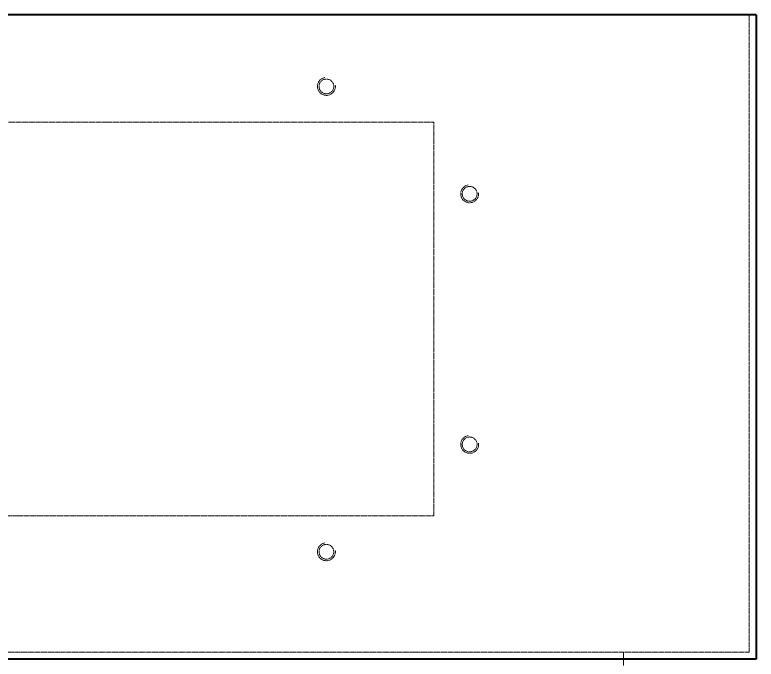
# Model space of a CAD drawing. Header units: millimetres. Extents: x 0 to 3567, y 0 to 2523.
# Drawn here: x 999.9 to 1206.9, y 1236.4 to 1416.4 of the extents above; entities that cross this region are included whole.
import ezdxf

# ---------------------------------------------------------------- set-up
doc = ezdxf.new("R2010")
doc.units = ezdxf.units.MM
doc.header["$LTSCALE"] = 3
doc.linetypes.add('DASHED', pattern=[0.2067, 0.1654, -0.0413])
doc.layers.add('가려진 것(ISO)', color=2, linetype='DASHED', lineweight=18, true_color=0xffff00)
doc.layers.add('가시적인 것(ISO)', color=3, linetype='Continuous', lineweight=40, true_color=0x00ff00)

msp = doc.modelspace()

# ---------------------------------------------------------------- linework, layer by layer
at = {"layer": '가려진 것(ISO)'}
for p, q in [((1204.9382, 1238.412), (1204.9382, 1416.412)), ((766.9382, 1386.412), (1116.9382, 1386.412)), ((1116.9382, 1386.412), (1116.9382, 1276.412)), ((1116.9382, 1276.412), (766.9382, 1276.412)), ((1204.9382, 1238.412), (678.9382, 1238.412)), ((1169.9382, 1238.412), (1169.9382, 1216.412))]:
    msp.add_line(p, q, dxfattribs=at)
for centre in [(1086.9382, 1396.412), (1126.9382, 1366.412), (1126.9382, 1296.412), (1086.9382, 1266.412)]:
    msp.add_circle(centre, 2.067, dxfattribs=at)
for centre in [(1086.9382, 1396.412), (1126.9382, 1366.412), (1126.9382, 1296.412), (1086.9382, 1266.412)]:
    msp.add_arc(centre, 2.5, 100, 10, dxfattribs=at)
at = {"layer": '가시적인 것(ISO)'}
for p, q in [((1206.9382, 1416.412), (676.9382, 1416.412)), ((1206.9382, 1416.412), (1206.9382, 1236.412)), ((1206.9382, 1236.412), (676.9382, 1236.412))]:
    msp.add_line(p, q, dxfattribs=at)

doc.saveas('drawing.dxf')
